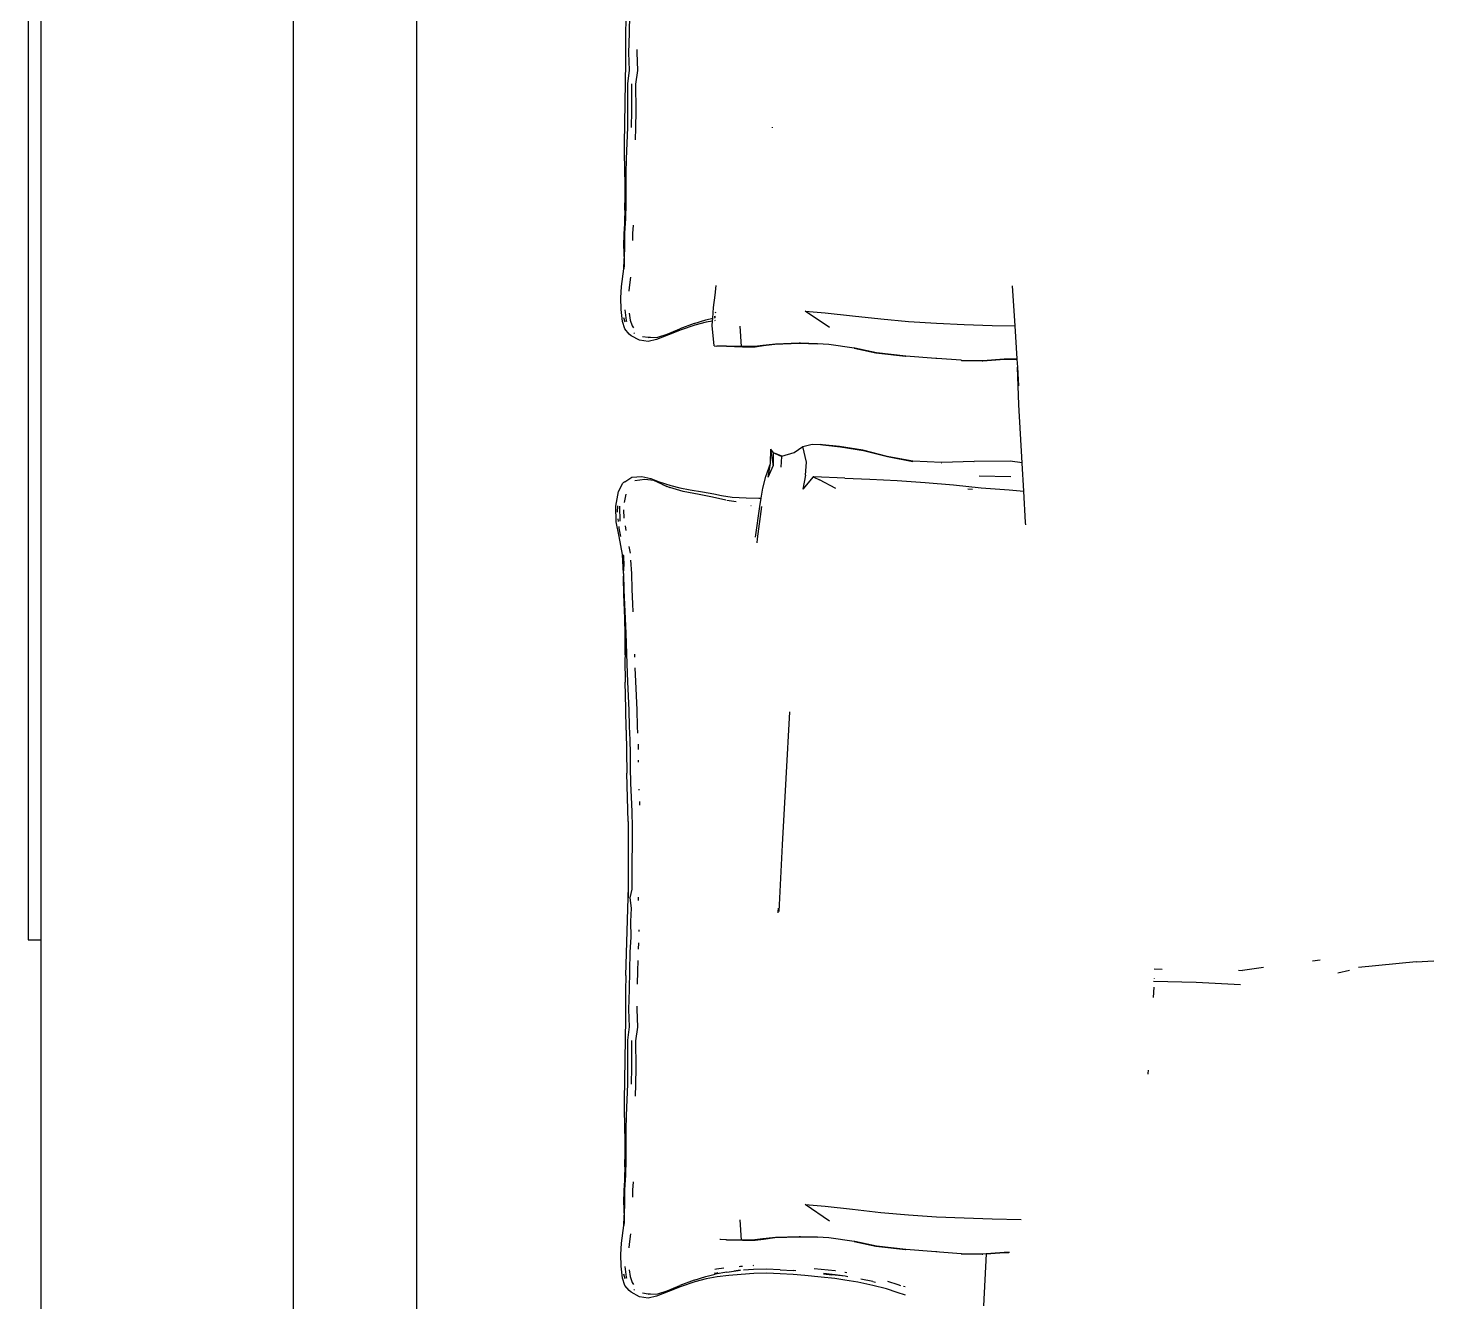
# Model space of a CAD drawing. Header units: millimetres. Extents: x -41292 to 298682, y -22072 to 33155.
# Drawn here: x 33925 to 35037, y -11524 to -10516 of the extents above; entities that cross this region are included whole.
import ezdxf

# ---------------------------------------------------------------- set-up
doc = ezdxf.new("R2010")
doc.units = ezdxf.units.MM
doc.layers.add('벽1', color=2, linetype='Continuous')

# ---------------------------------------------------------------- blocks, each defined once
blk = doc.blocks.new('rmfnasesx')
for p, q in [((61597.9, 3669), (61597.9, 7081)), ((61387.9, 6061), (61387.9, 4275)), ((61397.9, 6061), (61397.9, 4275)), ((61695.4, 3854), (61695.4, 5494)), ((61860.8, 5004), (61860.5, 4991.8)), ((61863.6, 4992.7), (61863.8, 5007.5)), ((61863.2, 4977.1), (61863.6, 4992.7)), ((61860.5, 4991.8), (61860.4, 4969.6)), ((61863.7, 4963.4), (61863.2, 4977.1)), ((61869.4, 4979.7), (61869.4, 4977.2)), ((61869.4, 4977.2), (61869.9, 4963.1)), ((61860.4, 4969.6), (61859.5, 4905.1)), ((61862.3, 4952.6), (61863.7, 4963.4)), ((61869.9, 4963.1), (61868.4, 4952.2)), ((61862.4, 4931), (61862.3, 4952.6)), ((61865.5, 4931), (61865.4, 4952.4)), ((61868.4, 4952.2), (61868.5, 4931)), ((61862.3, 4917.8), (61862.4, 4931)), ((61865.3, 4917.8), (61865.5, 4931)), ((61868.5, 4931), (61868.4, 4917.7)), ((61861.2, 4893.1), (61862.3, 4917.8)), ((61868.4, 4917.7), (61868, 4908.3)), ((61976.7, 4917.7), (61976.8, 4918.3)), ((61859.5, 4905.1), (61859.5, 4897.7)), ((61859.5, 4897.7), (61860, 4872.5)), ((61861.1, 4881.5), (61861.2, 4893.1)), ((61861.1, 4869.8), (61861.1, 4881.5)), ((61860, 4872.5), (61860, 4859.7)), ((61860.1, 4867), (61860, 4859.7)), ((61860, 4859.7), (61860, 4858.2)), ((61860.9, 4857.9), (61861.1, 4869.8)), ((61859.8, 4852.5), (61859.4, 4835.7)), ((61859.8, 4852.5), (61859.9, 4855.9)), ((61859.9, 4855.9), (61860, 4858.2)), ((61860.6, 4846), (61860.9, 4857.9)), ((61859.9, 4834.2), (61860.6, 4846)), ((61866.4, 4840.6), (61866, 4834)), ((61859.2, 4822.3), (61859.4, 4835.7)), ((61859.8, 4821.8), (61859.9, 4834.2)), ((61866, 4834), (61865.9, 4828.5)), ((61859.2, 4822.3), (61859.3, 4809)), ((61859.2, 4807.1), (61859.8, 4821.8)), ((61857.3, 4792), (61859.1, 4806.1)), ((61859.3, 4809), (61859.1, 4806.1)), ((61859.1, 4806.1), (61859.2, 4807.1)), ((61864.4, 4799.5), (61863.4, 4791.4)), ((61931.4, 4785.2), (61932.1, 4792.8)), ((62166.2, 4792.6), (62168.3, 4760.9)), ((61856.7, 4783.2), (61857.3, 4792)), ((61856.9, 4773.8), (61856.7, 4783.2)), ((61863.4, 4791.4), (61863.2, 4788.4)), ((61930.1, 4775.5), (61931.4, 4785.2)), ((61858, 4764.5), (61856.9, 4773.8)), ((61860, 4773.7), (61861, 4765.1)), ((61863.4, 4771), (61864.1, 4765.6)), ((61929.5, 4767), (61930.1, 4775.5)), ((61931.9, 4771.5), (61931.2, 4771.3)), ((62002.5, 4772.6), (62018.4, 4771.3)), ((62021.9, 4759.6), (62002.5, 4772.6)), ((62018.4, 4771.3), (62040, 4769)), ((61860, 4758.7), (61858, 4764.5)), ((61858.8, 4767.7), (61859.9, 4764.1)), ((61861, 4765.1), (61861.3, 4764.3)), ((61864.1, 4765.6), (61865.6, 4760.9)), ((61865.6, 4760.9), (61866.9, 4759.3)), ((61914.7, 4762.9), (61903.5, 4758.7)), ((61915.2, 4761.4), (61904.5, 4757.7)), ((61914.7, 4762.9), (61924, 4765.7)), ((61924.2, 4763.8), (61915.2, 4761.4)), ((61924, 4765.7), (61929.5, 4767)), ((61929.3, 4764.7), (61924.2, 4763.8)), ((61929.1, 4761.3), (61929.3, 4764.7)), ((61930.6, 4745.1), (61929.1, 4761.3)), ((61929.3, 4764.7), (61929.5, 4767)), ((61931.7, 4768.3), (61930.7, 4768.1)), ((61930.8, 4767.3), (61931.5, 4767.5)), ((61931.5, 4765.1), (61930.9, 4765)), ((61931.7, 4767.5), (61931.5, 4767.5)), ((61952.2, 4744.5), (61951.1, 4760.6)), ((62040, 4769), (62062.3, 4766.4)), ((62062.3, 4766.4), (62084.4, 4764.4)), ((62084.4, 4764.4), (62106.4, 4763)), ((62106.4, 4763), (62128.2, 4762)), ((62128.2, 4762), (62150.5, 4761.3)), ((62150.5, 4761.3), (62168.3, 4760.9)), ((62168.3, 4760.9), (62170, 4734.8)), ((61863.4, 4754.5), (61860, 4758.7)), ((61865, 4753.2), (61863.4, 4754.5)), ((61871.5, 4749.7), (61865, 4753.2)), ((61867.7, 4755), (61867, 4755.4)), ((61867.7, 4755), (61867, 4755.4)), ((61878.5, 4748.6), (61871.5, 4749.7)), ((61878.4, 4751.7), (61873.9, 4752.4)), ((61878.4, 4751.7), (61873.9, 4752.4)), ((61878.4, 4751.7), (61886, 4752.1)), ((61879.9, 4752.1), (61878.4, 4751.7)), ((61885.1, 4750.1), (61878.5, 4748.6)), ((61894.4, 4753.9), (61885.1, 4750.1)), ((61886, 4752.1), (61893.4, 4754.4)), ((61893.4, 4754.4), (61898.3, 4756.6)), ((61904.5, 4757.7), (61894.4, 4753.9)), ((61898.3, 4756.6), (61903.5, 4758.7)), ((61930.6, 4745.1), (61932.6, 4745)), ((61932.7, 4745), (61932.6, 4745)), ((61939.9, 4744.8), (61932.7, 4745)), ((61940.3, 4744.8), (61939.9, 4744.8)), ((61940.3, 4744.8), (61952.9, 4744.4)), ((61952.2, 4744.5), (61940.3, 4744.8)), ((61962.8, 4744.6), (61952.2, 4744.5)), ((61952.9, 4744.4), (61962.9, 4744.4)), ((61969.1, 4745.5), (61962.8, 4744.6)), ((61962.9, 4744.4), (61969.6, 4745.3)), ((61979, 4746.6), (61969.1, 4745.5)), ((61969.6, 4745.3), (61978.6, 4746.5)), ((61978.6, 4746.5), (61997.8, 4747.2)), ((61997.8, 4747.2), (61979, 4746.6)), ((61997.8, 4747.2), (62012.4, 4746.7)), ((61998.8, 4747.2), (61997.8, 4747.2)), ((62012.4, 4746.7), (61998.8, 4747.2)), ((62021.2, 4746.3), (62012.4, 4746.7)), ((62041.2, 4743.4), (62021.2, 4746.3)), ((62041.2, 4743.4), (62058.5, 4739.7)), ((62041.8, 4743.3), (62041.2, 4743.4)), ((62059, 4739.7), (62041.8, 4743.3)), ((62058.5, 4739.7), (62081.8, 4737.1)), ((62082.3, 4737.1), (62059, 4739.7)), ((62081.8, 4737.1), (62082.3, 4737.1)), ((62105.9, 4735.2), (62082.3, 4737.1)), ((62106.7, 4735.2), (62105.9, 4735.2)), ((62125.9, 4733.7), (62106.7, 4735.2)), ((62125.9, 4733.7), (62126.3, 4733.6)), ((62126.3, 4733.6), (62142.5, 4733.3)), ((62143, 4733.3), (62126.3, 4733.6)), ((62126.3, 4733.6), (62126.3, 4733.6)), ((62142.5, 4733.3), (62143, 4733.3)), ((62160, 4734.6), (62143, 4733.3)), ((62143, 4733.3), (62160.1, 4734.6)), ((62170, 4734.8), (62160, 4734.6)), ((62160.1, 4734.6), (62170, 4734.7)), ((62170, 4734.8), (62170, 4734.7)), ((62170, 4734.7), (62170.4, 4728.4)), ((62171.5, 4698.6), (62170.4, 4728.4)), ((62170.4, 4728.4), (62171.4, 4713.6)), ((62174.1, 4652.7), (62171.5, 4698.6)), ((61975.2, 4652.1), (61975.4, 4663.4)), ((61977.6, 4660.6), (61975.4, 4663.4)), ((61977.3, 4651.7), (61975.4, 4663.4)), ((61977.3, 4651.7), (61977.6, 4660.6)), ((61977.4, 4650.7), (61977.6, 4660.6)), ((61977.6, 4660.6), (61977.6, 4660.6)), ((61977.6, 4660.6), (61978.4, 4660.2)), ((61977.6, 4660.6), (61977.6, 4660.6)), ((61984.2, 4657.8), (61978.4, 4660.2)), ((61978.4, 4660.2), (61984, 4657.7)), ((61984.2, 4657.8), (61993.9, 4660.7)), ((61993.9, 4660.7), (62000.7, 4665.5)), ((62000.7, 4665.5), (62008.1, 4667.4)), ((62003.6, 4653), (62000.7, 4665.5)), ((62008.1, 4667.4), (62014.7, 4667)), ((62016.4, 4666.9), (62014.7, 4667)), ((62014.7, 4667), (62016.5, 4666.8)), ((62029.8, 4665.5), (62016.4, 4666.9)), ((62016.5, 4666.8), (62030.4, 4665.3)), ((62048.2, 4662.5), (62029.8, 4665.5)), ((62030.4, 4665.3), (62048.6, 4662.3)), ((62067.4, 4657.7), (62048.2, 4662.5)), ((62048.6, 4662.3), (62067.6, 4657.6)), ((61971.5, 4641.7), (61975.2, 4652.1)), ((61973.3, 4641.2), (61975.2, 4652.1)), ((61973.3, 4641.2), (61977.4, 4650.7)), ((61977.2, 4650.6), (61977.3, 4651.7)), ((61977.4, 4650.7), (61977.3, 4651.7)), ((61983.7, 4649.1), (61984, 4657.7)), ((61984, 4657.7), (61984.2, 4657.8)), ((62002.8, 4642.7), (62003.6, 4653)), ((62087.7, 4653.8), (62067.4, 4657.7)), ((62067.6, 4657.6), (62087.8, 4653.6)), ((62110.4, 4652.9), (62087.7, 4653.8)), ((62110.1, 4652.7), (62110.5, 4652.7)), ((62136.3, 4653.7), (62110.4, 4652.9)), ((62136, 4653.5), (62136.3, 4653.5)), ((62164.7, 4653.9), (62136.3, 4653.7)), ((62174.1, 4652.7), (62164.7, 4653.9)), ((62174.1, 4652.4), (62174.1, 4652.7)), ((62175.4, 4630.2), (62174.1, 4652.4)), ((61859.9, 4637.6), (61858.4, 4636.4)), ((61859.9, 4637.6), (61865.4, 4641.2)), ((61865.4, 4641.2), (61873.3, 4641.8)), ((61875.8, 4639.5), (61867.8, 4638.4)), ((61873.3, 4641.8), (61880.6, 4640.1)), ((61882.9, 4638.6), (61875.8, 4639.5)), ((61880.6, 4640.1), (61887.2, 4637.6)), ((61889.8, 4635.3), (61882.9, 4638.6)), ((61887.2, 4637.6), (61896.2, 4634.7)), ((61969, 4632.4), (61971.5, 4641.7)), ((62002.8, 4642.7), (62000.6, 4631.7)), ((62009, 4641.5), (62000.6, 4631.7)), ((62009, 4641.5), (62009.4, 4641.3)), ((62009.4, 4641.5), (62009, 4641.5)), ((62009.4, 4641.3), (62009.4, 4641.5)), ((62034, 4640.5), (62009.4, 4641.5)), ((62009.4, 4641.3), (62014, 4639)), ((62026.9, 4632.2), (62014, 4639)), ((62034, 4640.5), (62053.8, 4639.7)), ((62053.8, 4639.7), (62075.3, 4638.6)), ((62075.3, 4638.6), (62097.6, 4637.1)), ((62097.6, 4637.1), (62119.8, 4635.1)), ((62140.1, 4642.3), (62165.2, 4641.7)), ((61852.8, 4618.2), (61854.9, 4629.8)), ((61854.9, 4629.8), (61858.4, 4636.4)), ((61860.7, 4627.7), (61859.5, 4621.2)), ((61889.8, 4635.3), (61895.4, 4633.1)), ((61893.3, 4633.7), (61889.8, 4635.3)), ((61906.1, 4630), (61895.4, 4633.1)), ((61896.2, 4634.7), (61903.3, 4632.7)), ((61903.3, 4632.7), (61911.6, 4631.3)), ((61918.6, 4627.4), (61906.1, 4630)), ((61911.6, 4631.3), (61921.4, 4629.5)), ((61929.2, 4625.3), (61918.6, 4627.4)), ((61921.4, 4629.5), (61930.3, 4628.1)), ((61930.3, 4628.1), (61936.5, 4626.8)), ((61936.5, 4626.8), (61944.7, 4625.4)), ((61967.7, 4624.7), (61969, 4632.4)), ((62119.8, 4635.1), (62141.9, 4632.9)), ((62134.8, 4631.6), (62131.2, 4631.8)), ((62141.9, 4632.9), (62164, 4631.1)), ((62164, 4631.1), (62175.4, 4630.2)), ((62176.8, 4605.4), (62175.4, 4630.2)), ((61853.2, 4606), (61852.8, 4618.2)), ((61854.1, 4613.5), (61854.5, 4618.5)), ((61855.9, 4618), (61855.9, 4618.4)), ((61856.2, 4606.4), (61855.9, 4618)), ((61859, 4615.5), (61859.2, 4608.9)), ((61939.7, 4623), (61929.2, 4625.3)), ((61940.7, 4623.1), (61948, 4622)), ((61944.7, 4625.4), (61955.9, 4625)), ((61955.9, 4625), (61965.8, 4624.7)), ((61959.6, 4618.7), (61959.8, 4618.7)), ((61963.2, 4593.8), (61966.6, 4618.1)), ((61964.9, 4592.5), (61968.2, 4618.1)), ((61965.8, 4624.7), (61967.7, 4624.7)), ((61966.6, 4618.1), (61967.7, 4624.7)), ((61855.5, 4594.4), (61853.2, 4606)), ((61854.3, 4608.2), (61854.6, 4606.1)), ((61856.3, 4606.3), (61856.2, 4606.4)), ((62177, 4603.6), (62176.8, 4605.4)), ((61855.2, 4602.3), (61855.3, 4600.9)), ((61855.3, 4600.9), (61856.5, 4594.3)), ((61858.2, 4580), (61855.5, 4594.4)), ((61860.1, 4602.7), (61860.8, 4599)), ((61964.6, 4589.2), (61964.9, 4592.5)), ((61863.2, 4586.4), (61864.2, 4581)), ((61859, 4565), (61858.2, 4580)), ((61859.2, 4573.4), (61858.8, 4579.9)), ((61859.3, 4570.5), (61859.2, 4579.3)), ((61859.2, 4573.4), (61859.2, 4579.3)), ((61859.3, 4570.5), (61859.2, 4573.4)), ((61859.2, 4568.7), (61859.2, 4573.4)), ((61864.5, 4575.5), (61865.2, 4564.9)), ((61858.9, 4561.7), (61859.1, 4564.7)), ((61859.2, 4548.5), (61858.9, 4561.7)), ((61859, 4565), (61859.2, 4568.7)), ((61859.1, 4564.7), (61859, 4565)), ((61859.3, 4552.1), (61859.1, 4564.7)), ((61865.2, 4564.9), (61865.4, 4552.3)), ((61859.9, 4529.7), (61859.2, 4548.5)), ((61859.8, 4540.6), (61859.3, 4552.1)), ((61865.4, 4552.3), (61865.9, 4540.9)), ((61860.4, 4529.3), (61859.8, 4540.6)), ((61865.9, 4540.9), (61866.2, 4534.8)), ((61860.2, 4516.8), (61859.9, 4529.7)), ((61861.1, 4517.8), (61860.4, 4529.3)), ((61860.2, 4516.8), (61860.1, 4500.7)), ((61860.3, 4522.2), (61860.2, 4516.8)), ((61860.3, 4512.9), (61860.2, 4516.8)), ((61860.3, 4512.9), (61860.3, 4522.2)), ((61861.7, 4493.4), (61861.1, 4517.8)), ((61860.1, 4500.7), (61860.3, 4512.9)), ((61860.1, 4500.7), (61860, 4496.6)), ((61860, 4496.6), (61860.1, 4478.9)), ((61862.3, 4479.3), (61861.7, 4493.4)), ((61867.6, 4501.2), (61867.7, 4498.8)), ((61867.9, 4490.4), (61868.4, 4479.6)), ((61860.8, 4458.2), (61860.1, 4478.9)), ((61863.3, 4456.9), (61862.3, 4479.3)), ((61868.4, 4479.6), (61869.5, 4457.2)), ((61861.1, 4441.1), (61860.8, 4458.2)), ((61863.7, 4443.8), (61863.3, 4456.9)), ((61869.5, 4457.2), (61869.8, 4444)), ((61987.6, 4402.8), (61990.5, 4455.5)), ((61861.1, 4441.1), (61861.6, 4406.9)), ((61864.1, 4433.3), (61863.7, 4443.8)), ((61869.8, 4444), (61870, 4438.6)), ((61864.4, 4422.6), (61864.1, 4433.3)), ((61870.4, 4430), (61870.5, 4425.7)), ((61864.5, 4411.5), (61864.4, 4422.6)), ((61870.6, 4417.3), (61870.6, 4415.8)), ((61862.1, 4387.4), (61861.6, 4406.9)), ((61864.6, 4399.2), (61864.5, 4411.5)), ((61865.1, 4387.9), (61864.6, 4399.2)), ((61871, 4394.4), (61871, 4393.6)), ((61984.7, 4350.2), (61987.6, 4402.8)), ((61862.6, 4368.8), (61862.1, 4387.4)), ((61865.7, 4376.6), (61865.1, 4387.9)), ((61871.4, 4384.7), (61871.5, 4381.8)), ((61866, 4364.1), (61865.7, 4376.6)), ((61862.6, 4368.8), (61862.5, 4308.3)), ((61865.9, 4350.1), (61866, 4364.1)), ((61865.6, 4337.6), (61865.9, 4350.1)), ((61982, 4297.5), (61984.7, 4350.2)), ((61865.8, 4324.9), (61865.6, 4337.6)), ((61864.2, 4308.4), (61865.8, 4315.3)), ((61865.8, 4315.3), (61865.8, 4324.9)), ((61860.8, 4247), (61862.5, 4308.3)), ((61862.5, 4308.3), (61862.6, 4312.5)), ((61865.3, 4300.2), (61864.2, 4308.4)), ((61870.6, 4308.9), (61870.4, 4308.1)), ((61870.4, 4308.1), (61870.6, 4306.2)), ((61864.7, 4289.5), (61865.3, 4300.2)), ((61981.3, 4297.3), (61981.4, 4300.3)), ((61981.3, 4296.4), (61981.3, 4297.3)), ((61865, 4277.3), (61864.7, 4289.5)), ((61871, 4282.9), (61871, 4281.6)), ((61387.9, 4275), (61397.9, 4275)), ((61397.9, 4275), (61397.9, 3343)), ((61864.1, 4265.4), (61865, 4277.3)), ((61870.8, 4272.7), (61870.4, 4267.8)), ((61863.8, 4250.5), (61864.1, 4265.4)), ((61870.1, 4258.8), (61869.9, 4250.4)), ((62409.9, 4259.1), (62403.9, 4258.3)), ((61863.6, 4235.7), (61863.8, 4250.5)), ((61869.9, 4250.4), (61869.8, 4240)), ((62278.6, 4252.1), (62284.9, 4251.8)), ((62345.4, 4251.1), (62348.4, 4250.9)), ((62365, 4253.1), (62348.4, 4250.9)), ((62423.8, 4249), (62433.1, 4251.1)), ((62485.8, 4257.7), (62440.2, 4253.1)), ((62485.8, 4257.7), (62499.9, 4258.5)), ((61860.8, 4247), (61860.5, 4234.8)), ((62278, 4229.6), (62278.5, 4237.6)), ((62278.1, 4242.5), (62311.8, 4241.6)), ((62279, 4244.4), (62279, 4244.8)), ((62311.8, 4241.6), (62346.8, 4239.8)), ((61860.5, 4234.8), (61860.4, 4212.6)), ((61863.2, 4220.1), (61863.6, 4235.7)), ((61863.7, 4206.4), (61863.2, 4220.1)), ((61869.4, 4222.7), (61869.4, 4220.2)), ((61869.4, 4220.2), (61869.9, 4206.1)), ((61860.4, 4212.6), (61859.5, 4148.1)), ((61862.3, 4195.6), (61863.7, 4206.4)), ((61869.9, 4206.1), (61868.4, 4195.2)), ((61862.4, 4174), (61862.3, 4195.6)), ((61865.5, 4174), (61865.4, 4195.4)), ((61868.4, 4195.2), (61868.5, 4174)), ((61862.3, 4160.8), (61862.4, 4174)), ((61865.3, 4160.8), (61865.5, 4174)), ((61868.5, 4174), (61868.4, 4160.7)), ((62273.9, 4169.4), (62274.1, 4172)), ((61861.2, 4136.1), (61862.3, 4160.8)), ((61868.4, 4160.7), (61868, 4151.3)), ((62273.9, 4168.7), (62273.9, 4169.4)), ((61859.5, 4148.1), (61859.5, 4140.7)), ((61859.5, 4140.7), (61860, 4115.5)), ((61861.1, 4124.5), (61861.2, 4136.1)), ((61860, 4115.5), (61860, 4102.7)), ((61861.1, 4112.8), (61861.1, 4124.5)), ((61860.1, 4110), (61860, 4102.7)), ((61860.9, 4100.9), (61861.1, 4112.8)), ((61859.8, 4095.5), (61859.4, 4078.7)), ((61859.8, 4095.5), (61859.9, 4098.9)), ((61859.9, 4098.9), (61860, 4101.2)), ((61860, 4102.7), (61860, 4101.2)), ((61860.6, 4089), (61860.9, 4100.9)), ((61859.9, 4077.2), (61860.6, 4089)), ((61866.4, 4083.6), (61866, 4077)), ((61859.2, 4065.3), (61859.4, 4078.7)), ((61859.8, 4064.8), (61859.9, 4077.2)), ((61866, 4077), (61865.9, 4071.5)), ((61859.2, 4065.3), (61859.3, 4052)), ((61859.2, 4050.1), (61859.8, 4064.8)), ((62002.5, 4065.6), (62018.4, 4064.3)), ((62021.9, 4052.6), (62002.5, 4065.6)), ((62018.4, 4064.3), (62040, 4062)), ((62040, 4062), (62062.3, 4059.4)), ((62062.3, 4059.4), (62084.4, 4057.4)), ((61857.3, 4035), (61859.1, 4049.1)), ((61859.3, 4052), (61859.1, 4049.1)), ((61859.1, 4049.1), (61859.2, 4050.1)), ((61952.2, 4037.5), (61951.1, 4053.6)), ((62084.4, 4057.4), (62106.4, 4056)), ((62106.4, 4056), (62128.2, 4055)), ((62128.2, 4055), (62150.5, 4054.3)), ((62150.5, 4054.3), (62173.4, 4053.7)), ((61864.4, 4042.5), (61863.4, 4034.4)), ((61935.5, 4037.9), (61935.1, 4038)), ((61939.9, 4037.8), (61935.5, 4037.9)), ((61940.3, 4037.8), (61939.9, 4037.8)), ((61940.3, 4037.8), (61952.9, 4037.4)), ((61952.2, 4037.5), (61940.3, 4037.8)), ((61962.8, 4037.6), (61952.2, 4037.5)), ((61952.9, 4037.4), (61962.9, 4037.4)), ((61969.1, 4038.5), (61962.8, 4037.6)), ((61962.9, 4037.4), (61969.6, 4038.3)), ((61979, 4039.6), (61969.1, 4038.5)), ((61969.6, 4038.3), (61978.6, 4039.5)), ((61978.6, 4039.5), (61997.8, 4040.2)), ((61997.8, 4040.2), (61979, 4039.6)), ((61997.8, 4040.2), (62012.4, 4039.7)), ((61998.8, 4040.2), (61997.8, 4040.2)), ((62012.4, 4039.7), (61998.8, 4040.2)), ((62021.2, 4039.3), (62012.4, 4039.7)), ((62041.2, 4036.4), (62021.2, 4039.3)), ((62041.2, 4036.4), (62058.5, 4032.7)), ((62041.8, 4036.3), (62041.2, 4036.4)), ((62059, 4032.7), (62041.8, 4036.3)), ((61856.7, 4026.2), (61857.3, 4035)), ((61856.9, 4016.8), (61856.7, 4026.2)), ((61863.4, 4034.4), (61863.2, 4031.4)), ((62058.5, 4032.7), (62081.8, 4030.1)), ((62082.3, 4030.1), (62059, 4032.7)), ((62081.8, 4030.1), (62082.3, 4030.1)), ((62105.9, 4028.2), (62082.3, 4030.1)), ((62106.7, 4028.2), (62105.9, 4028.2)), ((62108.7, 4028), (62106.7, 4028.2)), ((62125.9, 4026.7), (62108.7, 4028)), ((62125.9, 4026.7), (62126.3, 4026.6)), ((62126.3, 4026.6), (62142.5, 4026.3)), ((62143, 4026.3), (62126.3, 4026.6)), ((62126.3, 4026.6), (62126.3, 4026.6)), ((62142.5, 4026.3), (62143, 4026.3)), ((62145.8, 4026.6), (62143, 4026.3)), ((62145.8, 4026.6), (62143.7, 3985.6)), ((62160, 4027.6), (62145.8, 4026.6)), ((62145.8, 4026.6), (62160.1, 4027.6)), ((62164.3, 4027.7), (62160, 4027.6)), ((62160.1, 4027.6), (62163.7, 4027.6)), ((61858, 4007.5), (61856.9, 4016.8)), ((61860, 4016.7), (61861, 4008.1)), ((61863.4, 4014), (61864.1, 4008.6)), ((61932.3, 4014.5), (61931.2, 4014.3)), ((61938.2, 4015.2), (61932.3, 4014.5)), ((61951.5, 4016.5), (61950.4, 4016.4)), ((61953.1, 4016.7), (61951.5, 4016.5)), ((61961.7, 4014.2), (61953.8, 4013.6)), ((61961.7, 4014.2), (61953.8, 4013.6)), ((61961.6, 4017.3), (61961.2, 4017.2)), ((61961.6, 4017.3), (61961.6, 4017.3)), ((61972.1, 4014.4), (61961.7, 4014.2)), ((61972.1, 4014.4), (61961.7, 4014.2)), ((61982.8, 4014), (61972.1, 4014.4)), ((61982.8, 4014), (61972.1, 4014.4)), ((61982.8, 4014), (61993.1, 4013.4)), ((61982.8, 4014), (61993.1, 4013.4)), ((62015.2, 4014.3), (62009.7, 4014.9)), ((62026.2, 4013.1), (62015.2, 4014.3)), ((61860, 4001.7), (61858, 4007.5)), ((61858.8, 4010.7), (61859.9, 4007.1)), ((61861, 4008.1), (61861.3, 4007.3)), ((61864.1, 4008.6), (61865.6, 4003.9)), ((61865.6, 4003.9), (61866.9, 4002.3)), ((61914.7, 4005.9), (61903.5, 4001.7)), ((61915.2, 4004.4), (61904.5, 4000.7)), ((61914.7, 4005.9), (61924, 4008.7)), ((61924.2, 4006.8), (61915.2, 4004.4)), ((61924, 4008.7), (61931.5, 4010.5)), ((61932.9, 4008.4), (61924.2, 4006.8)), ((61932.6, 4011.4), (61930.5, 4011.1)), ((61940.7, 4012.1), (61931.5, 4010.5)), ((61933.6, 4011.6), (61932.6, 4011.4)), ((61942.2, 4009.4), (61932.9, 4008.4)), ((61940.7, 4012.1), (61951.3, 4013.7)), ((61951.9, 4010.4), (61942.2, 4009.4)), ((61951.3, 4013.7), (61946.1, 4013)), ((61961.9, 4011.1), (61951.9, 4010.4)), ((61972.3, 4011.3), (61961.9, 4011.1)), ((61982.8, 4010.9), (61972.3, 4011.3)), ((61993.1, 4010.3), (61982.8, 4010.9)), ((61995.2, 4013.2), (61993.1, 4013.4)), ((61995.2, 4013.2), (61993.1, 4013.4)), ((62002.3, 4009.5), (61993.1, 4010.3)), ((62015.1, 4008.1), (62002.3, 4009.5)), ((62026.1, 4007), (62015.1, 4008.1)), ((62026.2, 4010), (62017, 4011)), ((62017, 4010.9), (62023.6, 4010)), ((62034.1, 4008.9), (62023.6, 4010)), ((62034, 4005.8), (62026.1, 4007)), ((62026.6, 4013.1), (62026.2, 4013.1)), ((62034.1, 4008.9), (62026.2, 4010)), ((62034.2, 4012), (62034, 4012)), ((62044.3, 4004.1), (62034, 4005.8)), ((62036.2, 4008.5), (62034.1, 4008.9)), ((62036.2, 4008.5), (62034.1, 4008.9)), ((62035.6, 4011.7), (62034.2, 4012)), ((62056, 4001.6), (62044.3, 4004.1)), ((62056.2, 4004.7), (62046.5, 4006.7)), ((62056.2, 4004.7), (62046.5, 4006.7)), ((62056.2, 4004.7), (62058.2, 4004.2)), ((62056.2, 4004.7), (62058.2, 4004.2)), ((62076, 4002.1), (62068, 4004.8)), ((61863.4, 3997.5), (61860, 4001.7)), ((61865, 3996.2), (61863.4, 3997.5)), ((61871.5, 3992.7), (61865, 3996.2)), ((61867.7, 3998), (61867, 3998.4)), ((61867.7, 3998), (61867, 3998.4)), ((61878.5, 3991.6), (61871.5, 3992.7)), ((61878.4, 3994.7), (61873.9, 3995.4)), ((61878.4, 3994.7), (61873.9, 3995.4)), ((61878.4, 3994.7), (61886, 3995.1)), ((61879.9, 3995.1), (61878.4, 3994.7)), ((61885.1, 3993.1), (61878.5, 3991.6)), ((61894.4, 3996.9), (61885.1, 3993.1)), ((61886, 3995.1), (61893.4, 3997.4)), ((61893.4, 3997.4), (61898.3, 3999.6)), ((61904.5, 4000.7), (61894.4, 3996.9)), ((61898.3, 3999.6), (61903.5, 4001.7)), ((62067, 3998.9), (62056, 4001.6)), ((62075.4, 3996), (62067, 3998.9)), ((62082, 3994), (62075.4, 3996)), ((62078.3, 4001.4), (62076, 4002.1)), ((62081.7, 4000.4), (62080.4, 4000.7))]:
    blk.add_line(p, q)

msp = doc.modelspace()

# ---------------------------------------------------------------- linework, layer by layer
at = {"layer": '벽1'}
for p, q in [((33934.67, -8219.42), (33934.67, -11969.42)), ((34134.67, -11969.42), (34134.67, -8419.42))]:
    msp.add_line(p, q, dxfattribs=at)

# ---------------------------------------------------------------- block references
msp.add_blockref('rmfnasesx', (-27463.27, -15512.43))

doc.saveas('drawing.dxf')
